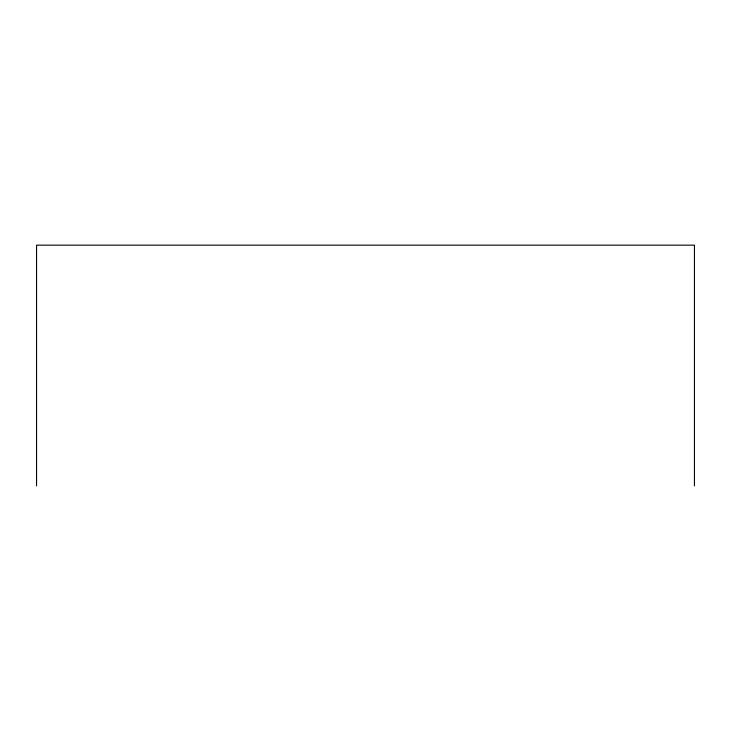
<?xml version="1.0" encoding="UTF-8"?>
<svg xmlns="http://www.w3.org/2000/svg" width="731" height="731" viewBox="0 0 731 731"><rect width="100%" height="100%" fill="white"/><g stroke="black" fill="none" stroke-linecap="round" stroke-linejoin="round"><path stroke-width="1.1" d="M694.45 485.841L694.45 245.159L36.55 245.159L36.55 485.841"/></g></svg>
